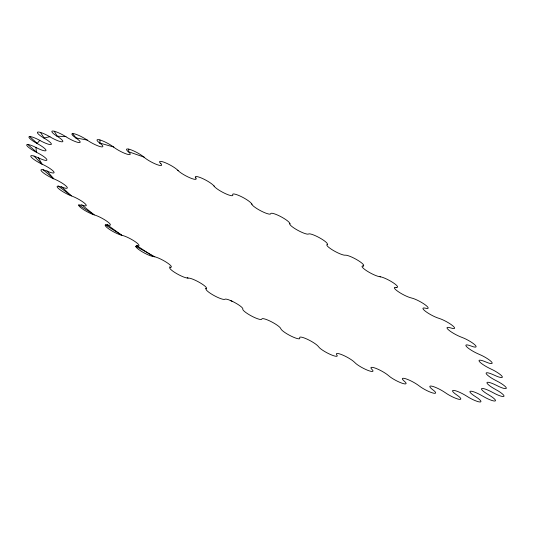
<?xml version="1.0" encoding="UTF-8"?>
<svg xmlns="http://www.w3.org/2000/svg" width="533" height="533" viewBox="0 0 533 533"><rect width="100%" height="100%" fill="white"/><g stroke="black" fill="none" stroke-linecap="round" stroke-linejoin="round"><path stroke-width="0.8" d="M144.343 157.228L128.613 151.738L128.753 149.127M35.958 147.301L36.404 152.251A10.76 2.019 28.2 0 1 46.897 159.647A10.76 2.019 28.2 0 1 38.436 157.821L33.999 156.069A10.76 2.019 28.2 0 0 31.66 157.581A10.76 2.019 28.2 0 0 42.027 164.137A10.76 2.019 28.2 0 1 53.773 171.733A10.76 2.019 28.2 0 1 47.157 171.146L43.14 169.774A10.76 2.019 28.2 0 0 42.7 172.319A10.76 2.019 28.2 0 0 53.786 178.815A10.76 2.019 28.2 0 1 66.452 186.403A10.76 2.019 28.2 0 1 61.861 187.076L58.377 186.124A10.76 2.019 28.2 0 0 59.856 189.628A10.76 2.019 28.2 0 0 71.349 195.891A10.76 2.019 28.2 0 1 84.6 203.26A10.76 2.019 28.2 0 1 82.162 205.178L78.731 204.958A10.76 2.019 28.2 0 0 83.708 209.742A10.76 2.019 28.2 0 0 94.248 214.892A10.76 2.019 28.2 0 1 107.719 221.848A10.76 2.019 28.2 0 1 107.493 224.953L121.844 235.306A10.76 2.019 28.2 0 1 135.175 241.656A10.76 2.019 28.2 0 1 137.168 245.86L153.397 256.573L154.803 256.799A10.76 2.019 28.2 0 1 167.282 262.842A10.76 2.019 28.2 0 1 170.38 267.333L169.767 267.599A10.76 2.019 28.2 0 0 176.789 273.682A10.76 2.019 28.2 0 0 188.036 278.106A10.76 2.019 28.2 0 1 199.995 282.743A10.76 2.019 28.2 0 1 206.211 288.786L206.005 289.272A10.76 2.019 28.2 0 0 214.652 295.882A10.76 2.019 28.2 0 0 224.819 299.326A10.76 2.019 28.2 0 1 228.524 299.726L232.714 301.525A10.234 1.919 28.2 0 1 242.768 309.133A10.76 2.019 28.2 0 0 251.689 316.116A10.76 2.019 28.2 0 0 261.79 319.16A10.76 2.019 28.2 0 1 271.117 321.612A10.76 2.019 28.2 0 1 280.844 328.821L281.444 329.707A10.76 2.019 28.2 0 0 291.331 336.223A10.76 2.019 28.2 0 0 299.759 338.628L299.686 337.409A10.76 2.019 28.2 0 1 307.421 339.301A10.76 2.019 28.2 0 1 317.775 345.857L319.547 347.876A10.76 2.019 28.2 0 0 330.293 354.425A10.76 2.019 28.2 0 0 337.289 355.797L336.403 354.172A10.76 2.019 28.2 0 1 342.606 355.011A10.76 2.019 28.2 0 1 353.685 361.507L356.191 363.819A10.76 2.019 28.2 0 0 367.517 370.222A10.76 2.019 28.2 0 0 372.887 370.522L371.208 368.543A10.76 2.019 28.2 0 1 375.718 368.296A10.76 2.019 28.2 0 1 387.211 374.559L390.389 377.104A10.76 2.019 28.2 0 0 401.975 383.187A10.76 2.019 28.2 0 0 405.586 382.401L403.155 380.122A10.76 2.019 28.2 0 1 405.84 378.803A10.76 2.019 28.2 0 1 417.439 384.666L421.203 387.371A10.76 2.019 28.2 0 0 432.736 392.968A10.76 2.019 28.2 0 0 434.482 391.122L431.37 388.604A10.76 2.019 28.2 0 1 432.156 386.245A10.76 2.019 28.2 0 1 443.543 391.542L447.793 394.333A10.76 2.019 28.2 0 0 458.96 399.297A10.76 2.019 28.2 0 0 458.786 396.439L455.082 393.747A10.76 2.019 28.2 0 1 453.949 390.409A10.76 2.019 28.2 0 1 464.816 395L469.433 397.811A10.76 2.019 28.2 0 0 479.92 401.995A10.76 2.019 28.2 0 0 477.841 398.204L473.637 395.419A10.76 2.019 28.2 0 1 470.626 391.195A10.76 2.019 28.2 0 1 480.666 394.953L485.53 397.698A10.76 2.019 28.2 0 0 495.05 400.996A10.76 2.019 28.2 0 0 491.126 396.372L486.542 393.567A10.76 2.019 28.2 0 1 481.725 388.577A10.76 2.019 28.2 0 1 490.673 391.395L495.637 394A10.76 2.019 28.2 0 0 503.945 396.319A10.76 2.019 28.2 0 0 498.268 390.995L493.431 388.244A10.76 2.019 28.2 0 1 486.942 382.621A10.76 2.019 28.2 0 1 494.551 384.426L499.494 386.818A10.76 2.019 28.2 0 0 506.35 388.097A10.76 2.019 28.2 0 0 499.088 382.214L494.124 379.596A10.76 2.019 28.2 0 1 486.143 373.493A10.76 2.019 28.2 0 1 492.206 374.239L496.983 376.351A10.76 2.019 28.2 0 0 502.206 376.558A10.76 2.019 28.2 0 0 493.551 370.275L488.601 367.857A10.76 2.019 28.2 0 1 479.34 361.447A10.76 2.019 28.2 0 1 483.691 361.108L488.175 362.886A10.76 2.019 28.2 0 0 491.619 362.007A10.76 2.019 28.2 0 0 481.812 355.504L477.015 353.352A10.76 2.019 28.2 0 1 466.728 346.803A10.76 2.019 28.2 0 1 469.247 345.391L473.317 346.79A10.76 2.019 28.2 0 0 474.89 344.851A10.76 2.019 28.2 0 0 464.196 338.302L459.673 336.476A10.76 2.019 28.2 0 1 448.639 329.967A10.76 2.019 28.2 0 1 449.266 327.522L452.803 328.501A10.76 2.019 28.2 0 0 452.464 325.556A10.76 2.019 28.2 0 0 441.177 319.134L437.053 317.688A10.76 2.019 28.2 0 1 425.587 311.399A10.76 2.019 28.2 0 1 424.288 307.981L427.206 308.514A10.76 2.019 28.2 0 0 424.961 304.649A10.76 2.019 28.2 0 0 413.381 298.533L409.784 297.507A10.76 2.019 28.2 0 1 398.178 291.604A10.76 2.019 28.2 0 1 395 287.314L396.525 287.627L396.192 287.4A10.76 2.019 28.2 0 0 393.127 282.697A10.76 2.019 28.2 0 0 380.002 276.707A10.76 2.019 28.2 0 1 367.177 271.124A10.76 2.019 28.2 0 1 363.046 265.947L363.659 265.681A10.76 2.019 28.2 0 0 356.657 259.604A10.76 2.019 28.2 0 0 345.397 255.174A10.76 2.019 28.2 0 1 333.431 250.523A10.76 2.019 28.2 0 1 327.235 244.487L327.449 244.007A10.76 2.019 28.2 0 0 318.821 237.405A10.76 2.019 28.2 0 0 308.634 233.947A10.76 2.019 28.2 0 1 297.854 230.349A10.76 2.019 28.2 0 1 289.772 223.633L289.572 222.941A10.76 2.019 28.2 0 0 279.559 215.998A10.76 2.019 28.2 0 0 270.724 213.606A10.76 2.019 28.2 0 1 261.417 211.168A10.76 2.019 28.2 0 1 251.669 203.952L251.063 203.066A10.76 2.019 28.2 0 0 239.937 195.971A10.76 2.019 28.2 0 0 232.694 194.718A10.76 2.019 28.2 0 1 225.119 193.499A10.76 2.019 28.2 0 1 213.973 185.977L212.973 184.924A10.76 2.019 28.2 0 0 201.041 177.869A10.76 2.019 28.2 0 0 195.591 177.782A10.76 2.019 28.2 0 1 189.955 177.822A10.76 2.019 28.2 0 1 177.716 170.207L176.35 169.008A10.76 2.019 28.2 0 0 163.931 162.192A10.76 2.019 28.2 0 0 160.42 163.278A10.76 2.019 28.2 0 1 156.875 164.564A10.76 2.019 28.2 0 1 143.877 157.062L142.191 155.756A10.76 2.019 28.2 0 0 129.626 149.36A10.76 2.019 28.2 0 0 128.147 151.585A10.76 2.019 28.2 0 1 126.794 154.097A10.76 2.019 28.2 0 1 113.389 146.901L111.424 145.529A10.76 2.019 28.2 0 0 99.058 139.733A10.76 2.019 28.2 0 0 99.658 143.037A10.76 2.019 28.2 0 1 100.53 146.695A10.76 2.019 28.2 0 1 87.086 140.019L84.894 138.613A10.76 2.019 28.2 0 0 73.061 133.563A10.76 2.019 28.2 0 0 75.719 137.86A10.76 2.019 28.2 0 1 78.797 142.564A10.76 2.019 28.2 0 1 65.679 136.581L63.32 135.182A10.76 2.019 28.2 0 0 52.347 131.025A10.76 2.019 28.2 0 0 56.998 136.195A10.76 2.019 28.2 0 1 62.188 141.825A10.76 2.019 28.2 0 1 49.756 136.695L47.297 135.342A10.76 2.019 28.2 0 0 37.49 132.191A10.76 2.019 28.2 0 0 43.992 138.087A10.76 2.019 28.2 0 1 51.161 144.49A10.76 2.019 28.2 0 1 39.755 140.359L37.263 139.08A10.76 2.019 28.2 0 0 28.882 137.021A10.76 2.019 28.2 0 0 37.063 143.49A10.76 2.019 28.2 0 1 46.018 150.486A10.76 2.019 28.2 0 1 35.944 147.461L33.486 146.302A10.76 2.019 28.2 0 0 26.763 145.389A10.76 2.019 28.2 0 0 36.404 152.251M37.063 143.49L39.882 140.259M153.397 256.573A10.76 2.019 28.2 0 1 142.551 251.996A10.76 2.019 28.2 0 1 135.768 246.273L137.168 245.86L136.468 245.387M43.992 138.087L49.975 136.668M121.844 235.306A10.76 2.019 28.2 0 1 110.471 230.023A10.76 2.019 28.2 0 1 105.334 224.906L107.493 224.953L106.9 224.506M56.998 136.195L65.985 136.608M75.719 137.86L87.459 140.099M230.423 300.492L232.714 301.525M99.658 143.037L113.822 147.035M128.147 151.585L128.613 151.738M160.42 163.278L160.913 163.464M177.716 170.207L178.195 170.407M195.591 177.782L196.091 178.002M213.973 185.977L214.459 186.204M251.669 203.952L252.142 204.192M289.772 223.633L290.219 223.873M135.768 246.273L154.803 256.799M327.235 244.487L327.648 244.727M205.338 288.286L206.211 288.786M187.19 277.6L188.036 278.106M363.046 265.947L363.406 266.174M169.581 266.84L170.38 267.333M105.334 224.906L121.184 234.84M78.731 204.958L94.248 214.892M380.002 276.707L380.355 276.933M58.377 186.124L71.349 195.891M93.701 214.466L81.682 204.779M43.14 169.774L53.786 178.815M27.809 144.49L36.357 152.058M29.641 136.541L37.137 143.364M70.929 195.511L61.508 186.73M33.999 156.069L42.027 164.137M53.487 178.495L46.924 170.86M72.528 133.563L76.072 137.914M40.441 132.424L44.172 138.027M54.253 131.238L57.264 136.195M41.86 163.878L38.329 157.595M99.898 139.939L100.071 143.144"/></g></svg>
